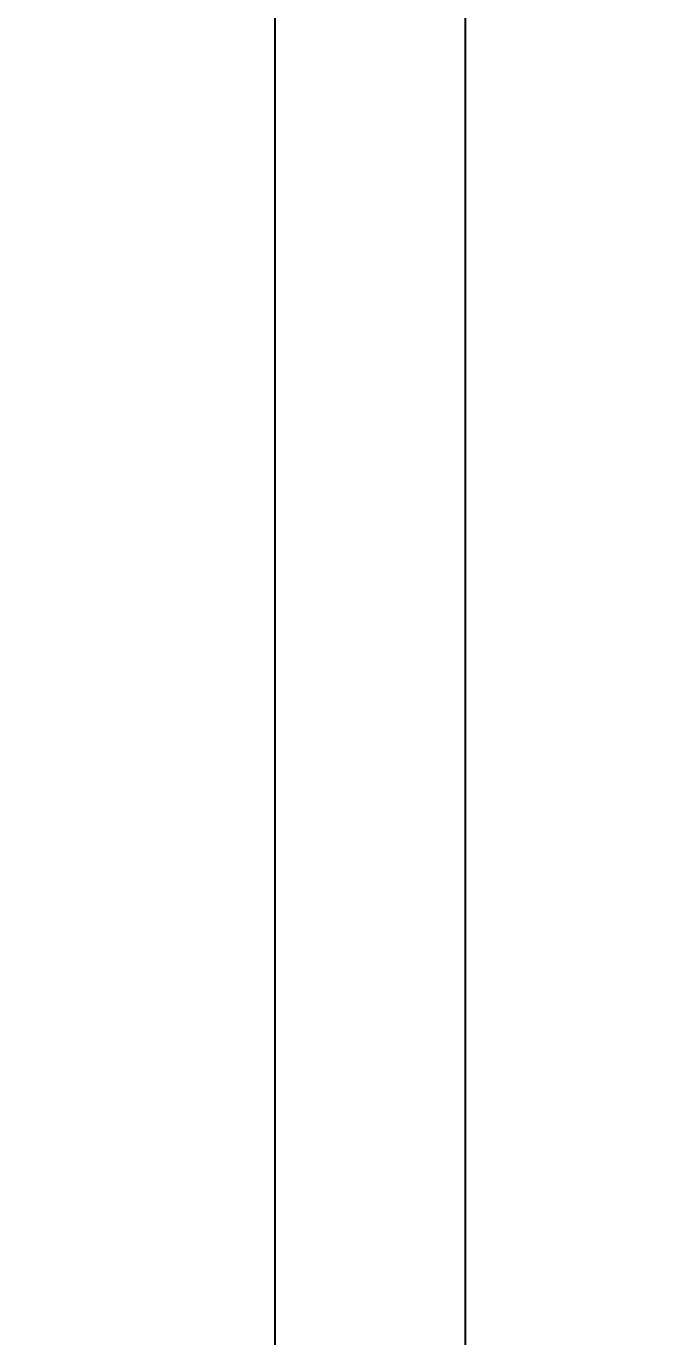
# Model space of a CAD drawing. Header units: millimetres. Extents: x 37984 to 70752, y 14140 to 37584.
# Drawn here: x 39616.1 to 39648.9, y 28344.4 to 28413.3 of the extents above; entities that cross this region are included whole.
import ezdxf
from ezdxf.enums import TextEntityAlignment as Align

# ---------------------------------------------------------------- set-up
doc = ezdxf.new("R2010")
doc.units = ezdxf.units.MM
doc.set_wipeout_variables(frame=1)
doc.layers.add('! NO PLOT !', color=7, linetype='Continuous', true_color=0xff75dd, plot=False)
doc.layers.add('000-PI-Oprema', color=30, linetype='Continuous', lineweight=5)
doc.layers.add('000-PI-ORMAR', color=2, linetype='Continuous')
doc.layers.add('000-PI_TEXT', color=7, linetype='Continuous')
doc.styles.add('PI0', font='isocpeur.ttf', dxfattribs={"width": 0.9})

# ---------------------------------------------------------------- blocks, each defined once
blk = doc.blocks.new('TE-18-2 - 48290501')
blk.add_wipeout([(46994.751, 28609.66), (47001.664, 28609.66), (47001.664, 28635.027), (47015.664, 28635.027), (47015.664, 28609.66), (47022.577, 28609.66), (47022.577, 28595.455), (47015.664, 28595.455), (47015.664, 28592.163), (47001.664, 28592.163), (47001.664, 28595.455), (46994.751, 28595.455)]).dxf.layer = '000-PI-Oprema'
at = {"layer": '000-PI-Oprema'}
for p, q in [((47001.664, 28633.227), (47001.664, 28635.027)), ((47001.664, 28635.027), (47001.664, 28635.027)), ((47015.664, 28635.027), (47001.664, 28635.027)), ((47015.664, 28635.027), (47015.664, 28634.309)), ((47015.664, 28635.027), (47015.664, 28635.027)), ((47006.414, 28634.309), (47006.414, 28632.848)), ((47006.414, 28634.309), (47015.664, 28634.309)), ((47015.664, 28632.848), (47015.664, 28634.309)), ((47001.664, 28634.027), (47001.664, 28634.027)), ((47015.664, 28634.027), (47001.664, 28634.027)), ((47015.664, 28634.027), (47015.664, 28634.027)), ((47001.664, 28632.027), (47001.664, 28633.227)), ((47001.664, 28633.227), (47001.664, 28633.227)), ((47004.664, 28633.227), (47001.664, 28633.227)), ((47004.664, 28633.227), (47004.664, 28633.227)), ((47004.664, 28633.227), (47004.664, 28632.027)), ((47015.664, 28632.848), (47006.414, 28632.848)), ((47006.414, 28632.848), (47006.414, 28630.758)), ((47015.664, 28632.848), (47015.664, 28630.713)), ((47006.414, 28632.61), (47001.664, 28632.61)), ((47015.664, 28632.344), (47010.914, 28632.344)), ((47010.914, 28630.492), (47010.914, 28632.344)), ((47001.664, 28630.713), (47001.664, 28632.027)), ((47001.664, 28632.027), (47001.664, 28632.027)), ((47004.664, 28632.027), (47001.664, 28632.027)), ((47015.664, 28631.949), (47001.664, 28631.949)), ((47004.664, 28632.027), (47004.664, 28632.027)), ((47006.414, 28630.758), (47001.664, 28630.758)), ((47001.664, 28628.463), (47001.664, 28630.713)), ((47001.664, 28630.713), (47015.664, 28630.713)), ((47015.664, 28630.713), (47015.664, 28628.463)), ((47010.914, 28630.501), (47001.664, 28630.501)), ((47001.664, 28630.195), (47015.664, 28630.195)), ((47015.664, 28630.492), (47010.914, 28630.492)), ((47010.914, 28628.907), (47010.914, 28630.492)), ((47001.664, 28628.907), (47010.914, 28628.907)), ((47015.664, 28628.922), (47010.914, 28628.922)), ((47001.664, 28625.113), (47001.664, 28628.463)), ((47001.664, 28628.463), (47015.664, 28628.463)), ((47015.664, 28628.463), (47015.664, 28625.113))]:
    blk.add_line(p, q, dxfattribs=at)

msp = doc.modelspace()

# ---------------------------------------------------------------- block references
at = {"layer": '000-PI-Oprema', "rotation": 270}
msp.add_blockref('TE-18-2 - 48290501', (10987.771, 75368.068), dxfattribs=at)

# ---------------------------------------------------------------- texts
at = {"layer": '000-PI_TEXT', "style": 'PI0', "width": 0.9}
msp.add_text('-TC 152 05', height=20, dxfattribs=at).set_placement((39626.901, 28396.119), align=Align.MIDDLE)

# ---------------------------------------------------------------- next in the draw order: wipeouts: each hides what was drawn before it
msp.add_wipeout([(39609.672, 28763.904), (40001.672, 28763.904), (40001.672, 26766.904), (39609.672, 26766.904)]).dxf.layer = '000-PI-ORMAR'

# ---------------------------------------------------------------- next in the draw order: linework, layer by layer
at = {"layer": '! NO PLOT !'}
for p, q in [((39629.184, 28749.904), (39629.184, 26788.404)), ((39639.184, 28734.904), (39639.184, 26803.404))]:
    msp.add_line(p, q, dxfattribs=at)

doc.saveas('drawing.dxf')
